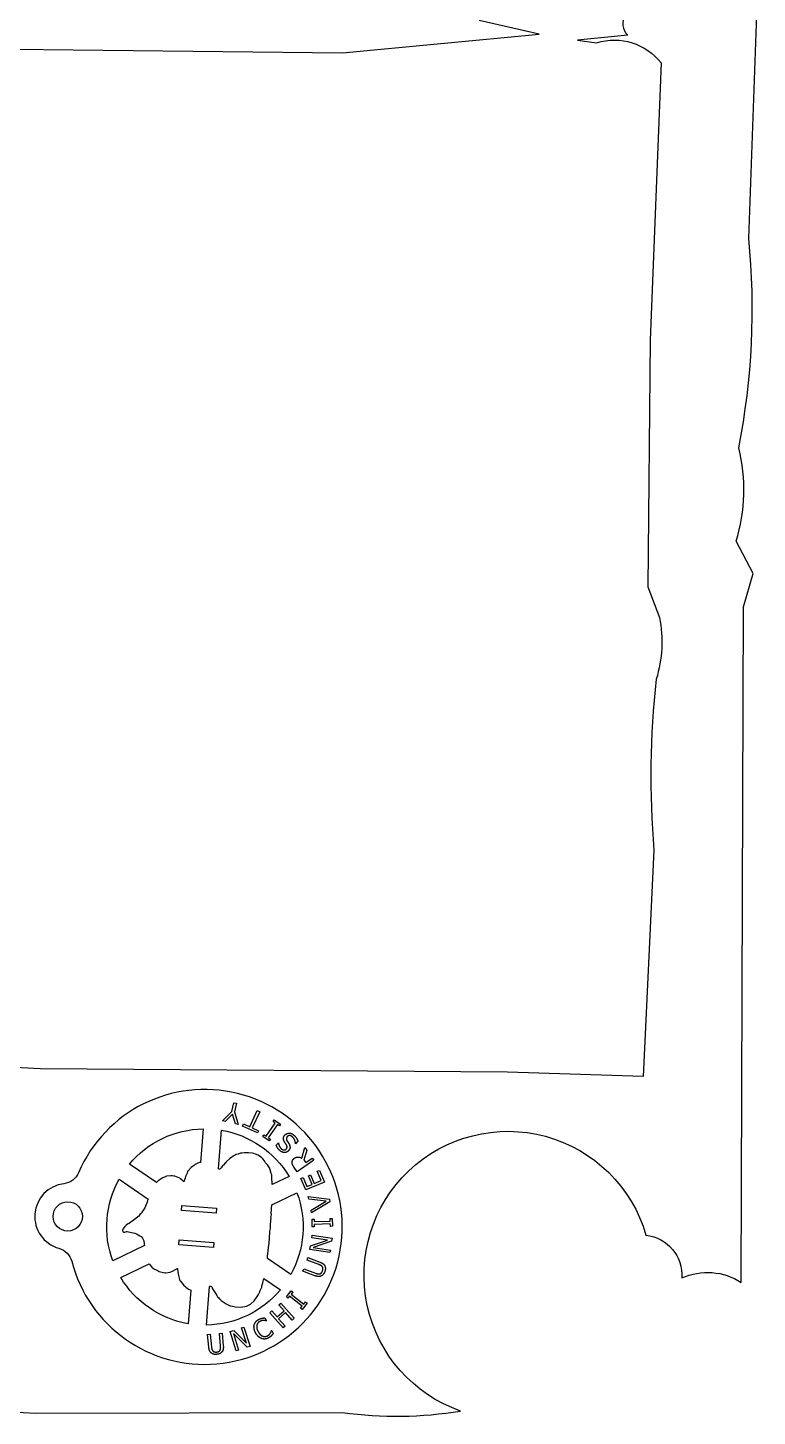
# Model space of a CAD drawing. Header units: millimetres. Extents: x 0 to 161, y 0 to 297.
# Drawn here: x 81.2 to 160.8, y 0 to 151.4 of the extents above; entities that cross this region are included whole.
import ezdxf

# ---------------------------------------------------------------- set-up
doc = ezdxf.new("R2010")
doc.units = ezdxf.units.MM
doc.layers.add('SCRAP_OUTLINE', color=5, linetype='Continuous')

msp = doc.modelspace()

# ---------------------------------------------------------------- linework, layer by layer
for points in [[(85.12, 25.36, 0.821365), (84.58, 18.32, -0.267689), (85.98, 16.9, 6.023346), (86.72, 26.56, -0.267689)], [(100.04, 27.68), (99.91, 27.67), (99.74, 27.6), (99.53, 27.49), (99.46, 27.45), (99.37, 27.37), (99.25, 27.32), (99.16, 27.25), (98.99, 27.11), (98.68, 26.78), (98.61, 26.68), (98.56, 26.52), (98.4, 26.15), (98.35, 25.98), (98.28, 25.8), (98.25, 25.63), (98.23, 25.61), (98.21, 25.6), (98.18, 25.6), (98.15, 25.62), (97.86, 25.9), (97.76, 25.96), (97.6, 26.02), (97.24, 26.18), (97.2, 26.19), (97.11, 26.19), (96.92, 26.22), (96.8, 26.23), (96.35, 26.18), (96.3, 26.17), (96.18, 26.12), (95.9, 25.99), (95.61, 25.82), (95.42, 25.69), (95.25, 25.53), (95.21, 25.48), (92.27, 27.49, -0.218412), (100.32, 31.35)], [(107.85, 25.28), (107.84, 25.5), (107.81, 25.9), (107.81, 26.04), (107.79, 26.17), (107.79, 26.33), (107.74, 26.47), (107.63, 26.86), (107.54, 27.08), (107.34, 27.42), (107.19, 27.56), (107.13, 27.63), (107.01, 27.84), (106.81, 28.09), (106.72, 28.18), (106.57, 28.3), (106.31, 28.48), (106.03, 28.59), (105.84, 28.66), (105.65, 28.7), (105.25, 28.74), (104.82, 28.73), (104.53, 28.69), (104.39, 28.68), (104.14, 28.59), (103.93, 28.53), (103.8, 28.47), (103.59, 28.36), (103.39, 28.23), (103.23, 28.12), (102.83, 27.75), (102.82, 27.71), (102.78, 27.65), (102.65, 27.52), (102.55, 27.4), (102.44, 27.3), (102.36, 27.2), (102.27, 27.1), (102.18, 26.99), (102.13, 26.94), (102.09, 26.93), (102.07, 26.93), (101.99, 27), (102.31, 31.2, -0.218412), (109.68, 26.16)], [(90.46, 16.94, -0.218412), (91.14, 25.84), (94.33, 23.66), (94.26, 23.53), (94.2, 23.33), (94.01, 22.9), (93.96, 22.74), (93.82, 22.51), (93.63, 22.24), (93.54, 22.12), (93.41, 22), (93.29, 21.83), (92.69, 21.33), (92.27, 21.06), (92.15, 20.98), (91.96, 20.86), (91.86, 20.77), (91.78, 20.7), (91.55, 20.4), (91.52, 20.33), (91.52, 20.24), (91.54, 20.17), (91.56, 20.13), (91.59, 20.1), (91.64, 20.09), (91.69, 20.08), (91.76, 20.09), (91.96, 20.13), (92.03, 20.14), (92.51, 20.03), (92.87, 19.97), (93.03, 19.88), (93.24, 19.8), (93.4, 19.68), (93.56, 19.59), (93.63, 19.52), (93.69, 19.43), (93.75, 19.33), (93.81, 19.21), (93.84, 19.12), (93.88, 18.81), (93.93, 18.61)], [(110.55, 24.36, -0.218412), (109.87, 15.45), (107.32, 17.2), (107.33, 17.47), (107.36, 17.72), (107.41, 18.04), (107.42, 18.17), (107.44, 18.28), (107.44, 18.42), (107.5, 18.87), (107.54, 19.42), (107.57, 19.6), (107.6, 19.94), (107.6, 20.19), (107.65, 20.47), (107.66, 20.83), (107.7, 21.38), (107.73, 21.56), (107.71, 21.75), (107.72, 21.82), (107.76, 21.98), (107.74, 22.13), (107.77, 22.56), (107.78, 22.76), (107.8, 22.96), (107.8, 23.04)], [(94.42, 16.62), (94.71, 16.27), (94.75, 16.23), (94.88, 16.13), (95.01, 16.05), (95.3, 15.92), (95.5, 15.79), (95.66, 15.75), (95.99, 15.69), (96.13, 15.65), (96.24, 15.64), (96.71, 15.73), (97.05, 15.87), (97.28, 15.99), (97.44, 16.09), (97.48, 16.1), (97.5, 16.1), (97.52, 16.08), (97.53, 16.04), (97.55, 15.75), (97.61, 15.34), (97.67, 15.2), (97.73, 14.93), (97.78, 14.82), (97.85, 14.72), (98.12, 14.36), (98.2, 14.27), (98.32, 14.18), (98.42, 14.07), (98.72, 13.87), (98.9, 13.79), (98.97, 13.76), (98.69, 10.09, -0.218412), (91.32, 15.13)], [(101.01, 14.16), (101.04, 14.18), (101.11, 14.19), (101.16, 14.18), (101.21, 14.15), (101.25, 14.1), (101.34, 13.9), (101.49, 13.68), (101.69, 13.34), (101.82, 13.17), (101.88, 13.04), (101.91, 13), (102.03, 12.9), (102.08, 12.81), (102.28, 12.63), (102.38, 12.55), (102.6, 12.39), (102.84, 12.26), (102.96, 12.2), (103.27, 12.05), (103.35, 12.03), (103.5, 12.01), (103.67, 11.96), (103.8, 11.94), (104.38, 11.9), (104.66, 11.92), (104.85, 11.95), (105.04, 12), (105.25, 12.11), (105.48, 12.24), (105.88, 12.57), (106.15, 12.96), (106.34, 13.28), (106.45, 13.5), (106.55, 13.72), (106.69, 14), (106.71, 14.08), (106.73, 14.2), (106.8, 14.44), (106.81, 14.56), (106.87, 14.74), (106.94, 15.03), (108.74, 13.8, -0.218412), (100.69, 9.94)]]:
    msp.add_lwpolyline(points, format="xyb", close=True)
for points in [[(102.72, 32.16), (102.42, 32.23), (103.43, 33.25), (103.66, 34.19), (103.94, 34.13), (103.72, 33.21), (104.15, 31.81), (103.83, 31.89), (103.51, 32.96)], [(106.22, 33.33), (106.48, 33.21), (105.67, 31.45), (106.34, 31.14), (106.23, 30.9), (104.62, 31.64), (104.73, 31.88), (105.4, 31.57)], [(107.94, 32.14), (108.07, 32.33), (108.77, 31.84), (108.64, 31.66), (108.41, 31.82), (107.42, 30.38), (107.65, 30.22), (107.52, 30.03), (106.82, 30.52), (106.95, 30.7), (107.18, 30.54), (108.17, 31.98)], [(112.99, 26.81), (113.54, 25.54), (111.51, 24.68), (110.97, 25.94), (111.21, 26.05), (111.64, 25.05), (112.19, 25.29), (111.79, 26.22), (112.03, 26.32), (112.43, 25.39), (113.18, 25.71), (112.76, 26.71)], [(97.98, 23), (101.77, 22.71), (101.73, 22.16), (97.94, 22.45)], [(111.83, 23.68), (111.77, 23.97), (114.08, 23.69), (114.14, 23.38), (112.15, 22.18), (112.08, 22.48), (113.74, 23.46)], [(114.16, 21.56), (114.39, 21.57), (114.42, 20.72), (114.19, 20.71), (114.18, 20.99), (112.43, 20.92), (112.44, 20.65), (112.22, 20.64), (112.19, 21.49), (112.41, 21.5), (112.42, 21.22), (114.17, 21.28)], [(112.2, 19.73), (114.38, 19.41), (114.33, 19.09), (112.31, 18.4), (114.19, 18.12), (114.15, 17.85), (111.97, 18.17), (112.03, 18.58), (113.89, 19.21), (112.16, 19.46)], [(97.69, 19.25), (101.48, 18.96), (101.44, 18.41), (97.65, 18.7)], [(111.47, 12.46), (111.65, 12.32), (111.12, 11.65), (110.94, 11.79), (111.12, 12.01), (109.75, 13.1), (109.57, 12.88), (109.4, 13.02), (109.93, 13.69), (110.1, 13.55), (109.93, 13.33), (111.3, 12.24)], [(108.8, 12.34), (110.24, 10.68), (110.02, 10.49), (109.31, 11.3), (108.55, 10.64), (109.26, 9.83), (109.04, 9.63), (107.59, 11.29), (107.81, 11.48), (108.38, 10.83), (109.14, 11.5), (108.58, 12.15)], [(104.77, 9.71), (105.43, 7.61), (105.11, 7.52), (103.61, 9.03), (104.18, 7.22), (103.92, 7.14), (103.26, 9.24), (103.66, 9.36), (105.03, 7.97), (104.51, 9.63)]]:
    msp.add_lwpolyline(points, close=True)
for points in [[(108.28, 29.57), (108.52, 29.82), (108.54, 29.8)], [(111.07, 28.13), (111.42, 29.32), (111.64, 29.01), (111.31, 27.94), (111.5, 27.66), (112.22, 28.16), (112.38, 27.92), (110.57, 26.67), (110.25, 27.14)], [(110.66, 29.99), (110.4, 29.72), (110.39, 29.74)], [(112.94, 16.55), (111.65, 17.03), (111.75, 17.3), (113.04, 16.82)], [(112.48, 15.33), (111.2, 15.81), (111.3, 16.08), (112.58, 15.6)], [(107.04, 10.72), (107.21, 10.41), (107.19, 10.4)], [(107.78, 9.35), (107.8, 9.36), (107.97, 9.06)], [(100.93, 7.55), (100.8, 8.91), (101.09, 8.94), (101.22, 7.57)], [(102.22, 7.66), (102.09, 9.03), (102.38, 9.06), (102.51, 7.69)]]:
    msp.add_lwpolyline(points)
msp.add_circle((85.55, 21.79), 1.6)
for points in [[(109.17, 29.98), (109.05, 30.18), (109.1, 30.53), (109.24, 30.68)], [(109.24, 30.68), (109.33, 30.77), (109.58, 30.88), (109.71, 30.87)], [(109.49, 30.5), (109.4, 30.4), (109.38, 30.2), (109.45, 30.07)], [(110.1, 30.42), (109.93, 30.59), (109.61, 30.62), (109.49, 30.5)], [(109.71, 30.87), (109.85, 30.87), (110.12, 30.75), (110.26, 30.61)], [(110.39, 29.74), (110.38, 29.94), (110.22, 30.3), (110.1, 30.42)], [(110.26, 30.61), (110.43, 30.45), (110.6, 30.14), (110.66, 29.99)], [(108.64, 29.01), (108.51, 29.14), (108.33, 29.42), (108.28, 29.57)], [(108.54, 29.8), (108.54, 29.66), (108.68, 29.33), (108.81, 29.2)], [(109.61, 28.94), (109.43, 28.75), (108.87, 28.78), (108.64, 29.01)], [(108.81, 29.2), (108.95, 29.06), (109.27, 29.02), (109.37, 29.13)], [(109.41, 29.58), (109.36, 29.66), (109.21, 29.89), (109.17, 29.98)], [(109.37, 29.13), (109.47, 29.23), (109.48, 29.45), (109.41, 29.58)], [(109.45, 30.07), (109.5, 29.98), (109.6, 29.83), (109.67, 29.72)], [(109.79, 29.32), (109.79, 29.22), (109.7, 29.03), (109.61, 28.94)], [(109.67, 29.72), (109.73, 29.62), (109.79, 29.43), (109.79, 29.32)], [(110.03, 27.67), (110.02, 27.81), (110.14, 28.05), (110.28, 28.15)], [(110.25, 27.14), (110.14, 27.3), (110.03, 27.53), (110.03, 27.67)], [(110.28, 28.15), (110.48, 28.28), (110.89, 28.26), (111.07, 28.13)], [(113.04, 16.82), (113.25, 16.74), (113.53, 16.54), (113.59, 16.39)], [(113.18, 15.29), (113.04, 15.22), (112.7, 15.25), (112.48, 15.33)], [(112.58, 15.6), (112.73, 15.55), (112.94, 15.52), (113.03, 15.54)], [(113.32, 16.3), (113.26, 16.39), (113.08, 16.49), (112.94, 16.55)], [(113.03, 15.54), (113.14, 15.56), (113.29, 15.72), (113.34, 15.86)], [(113.58, 15.77), (113.51, 15.59), (113.31, 15.35), (113.18, 15.29)], [(113.34, 15.86), (113.39, 15.99), (113.38, 16.22), (113.32, 16.3)], [(113.59, 16.39), (113.65, 16.26), (113.65, 15.96), (113.58, 15.77)], [(106.36, 10.55), (106.45, 10.6), (106.64, 10.67), (106.72, 10.69)], [(106.72, 10.69), (106.8, 10.7), (106.96, 10.72), (107.04, 10.72)], [(106.05, 9.07), (105.92, 9.31), (105.84, 9.74), (105.88, 9.94)], [(105.88, 9.94), (105.93, 10.13), (106.16, 10.44), (106.36, 10.55)], [(106.16, 9.9), (106.14, 9.75), (106.21, 9.41), (106.32, 9.22)], [(106.48, 10.33), (106.36, 10.26), (106.19, 10.04), (106.16, 9.9)], [(106.32, 9.22), (106.43, 9.02), (106.68, 8.79), (106.82, 8.74)], [(106.89, 10.44), (106.79, 10.44), (106.59, 10.39), (106.48, 10.33)], [(107.19, 10.4), (107.14, 10.41), (106.99, 10.44), (106.89, 10.44)], [(107.66, 9.08), (107.71, 9.16), (107.77, 9.31), (107.78, 9.35)], [(101.22, 7.57), (101.23, 7.42), (101.29, 7.22), (101.35, 7.14)], [(102.17, 7.22), (102.21, 7.31), (102.23, 7.51), (102.22, 7.66)], [(102.51, 7.69), (102.53, 7.47), (102.47, 7.13), (102.36, 7.01)], [(106.71, 8.47), (106.52, 8.53), (106.19, 8.83), (106.05, 9.07)], [(107.47, 8.56), (107.28, 8.45), (106.89, 8.4), (106.71, 8.47)], [(106.82, 8.74), (106.95, 8.69), (107.22, 8.71), (107.35, 8.78)], [(107.35, 8.78), (107.46, 8.84), (107.61, 9), (107.66, 9.08)], [(107.78, 8.81), (107.71, 8.73), (107.58, 8.62), (107.47, 8.56)], [(107.97, 9.06), (107.92, 8.99), (107.84, 8.88), (107.78, 8.81)], [(101.2, 6.9), (101.07, 7), (100.95, 7.31), (100.93, 7.55)], [(101.8, 6.75), (101.6, 6.73), (101.31, 6.81), (101.2, 6.9)], [(101.35, 7.14), (101.42, 7.06), (101.63, 6.99), (101.78, 7)], [(101.78, 7), (101.91, 7.01), (102.12, 7.12), (102.17, 7.22)], [(102.36, 7.01), (102.27, 6.89), (102, 6.77), (101.8, 6.75)]]:
    msp.add_open_spline(points, degree=2)
at = {"layer": 'SCRAP_OUTLINE', "color": 5}
for points in [[(0, 177.81), (0.4, 120.91, -0.827599), (6.38, 119.3, -0.733231), (0.52, 117.93), (1.23, 107.58), (0.37, 92.6, -0.010333), (0.37, 3.72), (1.84, 0.66, 0.047957), (33.83, 1.44), (38.9, 1.05, -0.02876), (82.02, 0.32), (115.53, 0.4, 0.074897), (128.4, 0.57, -0.561988), (122.76, 26.77, -0.561988), (148.62, 19.75, -0.397303), (152.54, 15.08, -0.256385), (159.01, 14.59), (159.27, 88.28), (160.32, 91.91), (158.46, 95.43, 0.138063), (158.74, 105.61, 0.073531), (159.83, 128.46), (160.76, 153.89)], [(148.51, 153.58, 0.802655), (146.63, 150.61), (141.15, 150.09), (143.24, 149.8, -0.312714), (150.27, 147.59), (149.09, 117.36), (148.84, 90.47), (150.09, 87.1, -0.124501), (149.74, 80.39, 0.048515), (149.49, 61.73), (148.33, 37.07), (133.5, 37.51), (82.58, 37.88), (68.59, 38.63, -0.079516), (58.92, 38.61), (59.24, 78.52, -0.789692), (52.84, 80.57, -0.737179), (59.27, 82.03), (59.81, 148.38), (76.3, 149.12), (115.5, 148.71), (136.96, 150.75), (130.43, 152.23, 0.475092)]]:
    msp.add_lwpolyline(points, format="xyb", dxfattribs=at)

doc.saveas('drawing.dxf')
